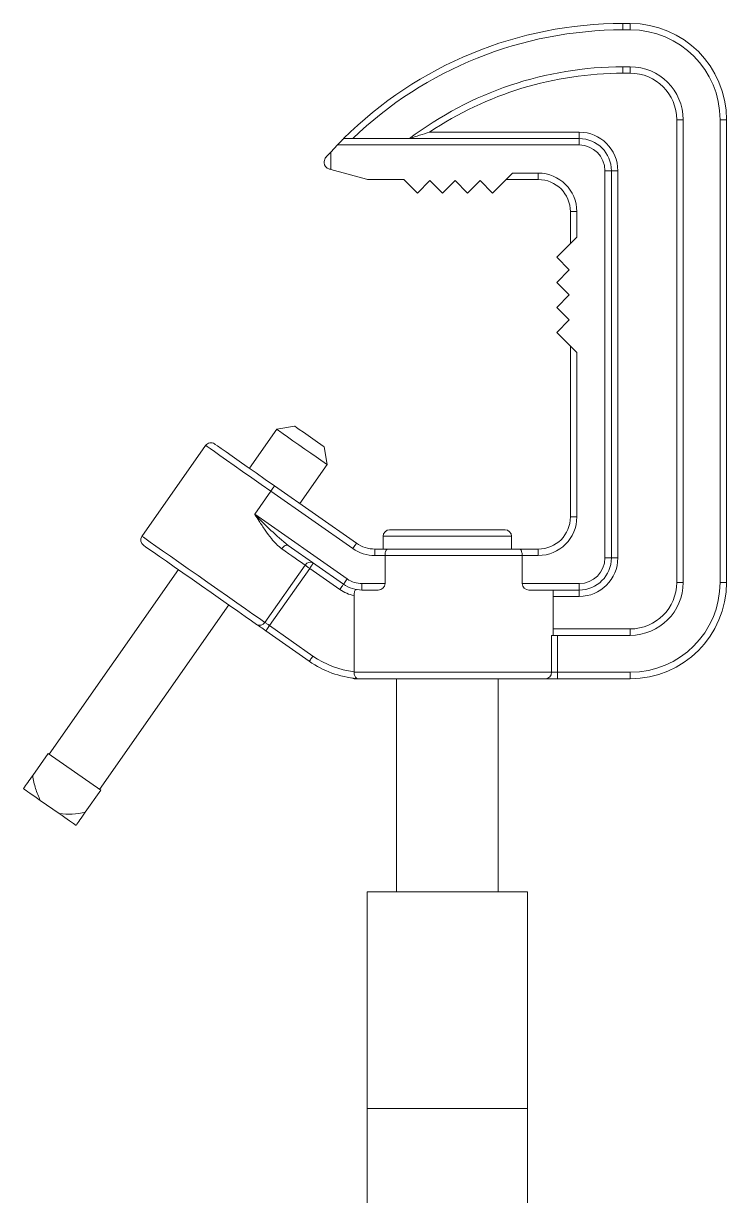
# Model space of a CAD drawing. Extents: x 9.3 to 87, y 1.1 to 68.8.
# Drawn here: x 57.79 to 63.27, y 32.44 to 41.58 of the extents above; entities that cross this region are included whole.
import ezdxf

# ---------------------------------------------------------------- set-up
doc = ezdxf.new("R2010")
doc.units = 0
doc.header["$MEASUREMENT"] = 0
doc.linetypes.add('SLD-Solid', pattern=[0])
doc.layers.add('OBJECT', color=7, linetype='CONTINUOUS')

msp = doc.modelspace()

# ---------------------------------------------------------------- linework, layer by layer
at = {"layer": 'OBJECT', "linetype": 'SLD-Solid', "lineweight": 15}
for p, q in [((62.4585, 41.5758), (62.5151, 41.5758)), ((62.4585, 41.5758), (62.4585, 41.5258)), ((62.5151, 41.5758), (62.5151, 41.5258)), ((62.5151, 41.5258), (62.4585, 41.5258)), ((62.4585, 41.2378), (62.5151, 41.2378)), ((62.4585, 41.1878), (62.4585, 41.2378)), ((62.5151, 41.1878), (62.4585, 41.1878)), ((62.5151, 41.1878), (62.5151, 41.2378)), ((62.8771, 40.8258), (62.9271, 40.8258)), ((62.8771, 37.2208), (62.8771, 40.8258)), ((62.9271, 40.8258), (62.9271, 37.2208)), ((63.2151, 37.2208), (63.2151, 40.8258)), ((63.2651, 40.8258), (63.2151, 40.8258)), ((63.2651, 40.8258), (63.2651, 37.2208)), ((60.9521, 40.7288), (62.1181, 40.7288)), ((62.1181, 40.7288), (62.1181, 40.6788)), ((60.2818, 40.6788), (62.1181, 40.6788)), ((62.1181, 40.6288), (62.1181, 40.6788)), ((60.1821, 40.5726), (60.2349, 40.6288)), ((60.1821, 40.5726), (60.1821, 40.439)), ((62.1181, 40.6288), (60.2349, 40.6288)), ((60.1321, 40.4908), (60.1321, 40.4995)), ((60.4617, 40.3616), (60.1821, 40.439)), ((61.4431, 40.2538), (61.5991, 40.4098)), ((61.5991, 40.4098), (61.7991, 40.4098)), ((61.7991, 40.3598), (61.7991, 40.4098)), ((62.3181, 37.4118), (62.3181, 40.4288)), ((62.3181, 40.4288), (62.3681, 40.4288)), ((62.3681, 40.4288), (62.3681, 37.4118)), ((62.4181, 40.4288), (62.3681, 40.4288)), ((62.4181, 40.4288), (62.4181, 37.4118)), ((60.7521, 40.3598), (60.475, 40.3598)), ((60.7521, 40.3598), (60.8581, 40.2538)), ((60.8581, 40.2538), (60.9556, 40.3513)), ((60.9556, 40.3513), (61.0531, 40.2538)), ((61.0531, 40.2538), (61.1506, 40.3513)), ((61.1506, 40.3513), (61.2481, 40.2538)), ((61.2481, 40.2538), (61.3456, 40.3513)), ((61.3456, 40.3513), (61.4431, 40.2538)), ((61.7991, 40.3598), (61.5491, 40.3598)), ((62.0491, 39.8598), (62.0491, 40.1098)), ((62.0491, 40.1098), (62.0991, 40.1098)), ((62.0991, 40.1098), (62.0991, 39.9098)), ((62.0991, 39.9098), (61.9431, 39.7538)), ((61.9431, 39.7538), (62.0406, 39.6563)), ((62.0406, 39.6563), (61.9431, 39.5588)), ((61.9431, 39.5588), (62.0406, 39.4613)), ((62.0406, 39.4613), (61.9431, 39.3638)), ((61.9431, 39.3638), (62.0406, 39.2663)), ((62.0406, 39.2663), (61.9431, 39.1688)), ((61.9431, 39.1688), (62.0991, 39.0128)), ((62.0491, 37.7308), (62.0491, 39.0628)), ((62.0991, 39.0128), (62.0991, 37.7308)), ((59.7616, 38.4141), (59.5488, 38.1102)), ((59.9008, 38.4387), (59.7616, 38.4141)), ((59.208, 38.2878), (58.7124, 37.5801)), ((60.1548, 38.1388), (60.1302, 38.2781)), ((59.942, 37.8349), (60.1548, 38.1388)), ((59.7167, 37.9316), (59.5911, 37.7522)), ((60.3545, 37.485), (59.7167, 37.9316)), ((59.7454, 37.9726), (60.3832, 37.526)), ((59.5911, 37.7522), (60.3113, 37.248)), ((62.0991, 37.7308), (62.0491, 37.7308)), ((60.6407, 37.6308), (61.5406, 37.6308)), ((60.5906, 37.5808), (60.5906, 37.4808)), ((61.5906, 37.5808), (60.5906, 37.5808)), ((61.5906, 37.4808), (61.5906, 37.5808)), ((60.2826, 37.207), (59.8511, 37.5091)), ((60.5266, 37.4808), (60.6241, 37.4808)), ((60.5266, 37.4308), (60.5266, 37.4808)), ((60.6241, 37.4808), (61.6542, 37.4808)), ((61.6542, 37.4808), (61.7991, 37.4808)), ((61.7991, 37.4308), (61.7991, 37.4808)), ((59.6699, 36.9097), (59.9825, 37.3561)), ((60.6052, 37.4308), (60.5266, 37.4308)), ((60.6052, 37.2118), (60.6052, 37.4308)), ((61.6731, 37.4308), (60.6052, 37.4308)), ((61.6731, 37.4308), (61.6731, 37.2118)), ((61.7991, 37.4308), (61.6731, 37.4308)), ((62.3181, 37.4118), (62.3681, 37.4118)), ((62.4181, 37.4118), (62.3681, 37.4118)), ((58.9958, 37.3206), (57.9898, 35.8838)), ((60.0186, 37.3308), (59.706, 36.8844)), ((60.2539, 37.166), (60.0186, 37.3308)), ((60.426, 37.2118), (60.6052, 37.2118)), ((60.426, 37.1618), (60.426, 37.2118)), ((61.6731, 37.2118), (62.1181, 37.2118)), ((62.1181, 37.2118), (62.1181, 37.1618)), ((62.8771, 37.2208), (62.9271, 37.2208)), ((63.2651, 37.2208), (63.2151, 37.2208)), ((60.3645, 37.1181), (60.3645, 36.5255)), ((60.552, 37.1618), (60.426, 37.1618)), ((62.1181, 37.1618), (61.7263, 37.1618)), ((61.9137, 36.8088), (61.9137, 37.1618)), ((62.1181, 37.1118), (61.9137, 37.1118)), ((62.1181, 37.1118), (62.1181, 37.1618)), ((58.383, 35.6085), (59.389, 37.0453)), ((60.0158, 36.6064), (59.6773, 36.8434)), ((59.706, 36.8844), (60.0444, 36.6474)), ((61.9021, 36.8088), (61.9487, 36.8088)), ((61.9021, 36.5208), (61.9021, 36.8088)), ((61.9137, 36.8588), (62.5151, 36.8588)), ((62.5151, 36.8088), (61.9487, 36.8088)), ((61.9487, 36.8088), (61.9487, 36.5208)), ((62.5151, 36.8588), (62.5151, 36.8088)), ((60.3645, 36.5208), (61.9021, 36.5208)), ((61.8555, 36.4708), (60.3701, 36.4708)), ((60.6956, 36.4708), (60.6956, 34.8108)), ((61.4856, 34.8108), (61.4856, 36.4708)), ((61.8555, 36.4708), (61.9487, 36.4708)), ((61.9487, 36.5208), (61.9021, 36.5208)), ((61.9487, 36.4708), (61.9487, 36.5208)), ((61.9487, 36.5208), (62.5151, 36.5208)), ((62.5151, 36.4708), (61.9487, 36.4708)), ((62.5151, 36.4708), (62.5151, 36.5208)), ((57.8614, 35.7178), (57.9816, 35.8895)), ((58.3912, 35.6027), (57.9816, 35.8895)), ((58.068, 35.4201), (57.9205, 35.5234)), ((58.271, 35.4311), (58.3912, 35.6027)), ((61.7156, 34.8108), (60.4656, 34.8108)), ((60.4656, 34.8108), (60.4656, 33.1238)), ((61.7156, 34.8108), (61.7156, 33.1238)), ((60.4656, 33.1238), (60.4656, 29.0566)), ((61.7156, 33.1238), (60.4656, 33.1238)), ((61.7156, 33.1238), (61.7156, 29.0566))]:
    msp.add_line(p, q, dxfattribs=at)
at = {"layer": 'OBJECT', "linetype": 'SLD-Solid', "lineweight": 15, "flags": 128}
for points in [[(60.2349, 40.6288), (60.2441, 40.6385), (60.2529, 40.6479), (60.261, 40.6566), (60.2681, 40.6641), (60.2739, 40.6704), (60.2782, 40.675), (60.2809, 40.6778), (60.2818, 40.6788)], [(60.1457, 40.5337), (60.1534, 40.5419), (60.1623, 40.5514), (60.172, 40.5618), (60.1821, 40.5726)], [(60.1821, 40.439), (60.1777, 40.4402), (60.1732, 40.4414), (60.1688, 40.4427)], [(60.1548, 38.1388), (60.1491, 38.1428), (60.1322, 38.1546), (60.1053, 38.1734), (60.0698, 38.1983), (60.0279, 38.2277), (59.9819, 38.2599), (59.9345, 38.2931), (59.8885, 38.3253), (59.8465, 38.3547), (59.811, 38.3795), (59.7841, 38.3984), (59.7673, 38.4101), (59.7616, 38.4141)], [(59.9008, 38.4387), (59.9024, 38.4376), (59.9147, 38.429), (59.9379, 38.4128), (59.9695, 38.3907), (60.0061, 38.365), (60.0437, 38.3387), (60.0782, 38.3145), (60.106, 38.295), (60.124, 38.2824), (60.1302, 38.2781), (60.1302, 38.2781)], [(59.7167, 37.9316), (59.6409, 37.9847), (59.5668, 38.0366), (59.496, 38.0862), (59.4301, 38.1323), (59.3707, 38.1739), (59.319, 38.2101), (59.2761, 38.2401), (59.2432, 38.2632), (59.2208, 38.2789), (59.2094, 38.2868), (59.208, 38.2878)], [(59.2776, 38.3001), (59.2834, 38.2961), (59.3005, 38.2841), (59.3286, 38.2644), (59.367, 38.2375), (59.4146, 38.2042), (59.4704, 38.1651), (59.533, 38.1213), (59.6008, 38.0738), (59.6722, 38.0238), (59.7454, 37.9726)], [(59.7167, 37.9316), (59.7223, 37.9396), (59.7277, 37.9473), (59.7326, 37.9544), (59.737, 37.9606), (59.7405, 37.9657), (59.7432, 37.9695), (59.7448, 37.9718), (59.7454, 37.9726)], [(58.7124, 37.5801), (58.7131, 37.5796), (58.7231, 37.5726), (58.7447, 37.5574), (58.7775, 37.5345), (58.8205, 37.5044), (58.8729, 37.4677), (58.9335, 37.4253), (59.0007, 37.3782), (59.0731, 37.3275), (59.1489, 37.2744), (59.2264, 37.2202), (59.3038, 37.166), (59.3793, 37.1131), (59.451, 37.0629), (59.5175, 37.0164), (59.577, 36.9747), (59.6282, 36.9389), (59.6699, 36.9097)], [(59.6051, 36.894), (59.565, 36.9221), (59.5155, 36.9567), (59.4579, 36.997), (59.3936, 37.0421), (59.3242, 37.0906), (59.2515, 37.1415), (59.1773, 37.1935), (59.1035, 37.2452), (59.0319, 37.2953), (58.9644, 37.3426), (58.9026, 37.3858), (58.8482, 37.424), (58.8024, 37.456), (58.7665, 37.4812), (58.7412, 37.4988), (58.7274, 37.5085), (58.7247, 37.5104)], [(59.8009, 37.4832), (59.8069, 37.4909), (59.8135, 37.4978), (59.8205, 37.5034), (59.8275, 37.5078), (59.8343, 37.5106), (59.8407, 37.5118), (59.8463, 37.5113), (59.8511, 37.5091)], [(59.9825, 37.3561), (59.9657, 37.3678), (59.9471, 37.3809), (59.9266, 37.3952), (59.9045, 37.4107), (59.8808, 37.4273), (59.8555, 37.445), (59.8288, 37.4637), (59.8009, 37.4832)], [(60.3545, 37.485), (60.3601, 37.493), (60.3655, 37.5007), (60.3704, 37.5078), (60.3748, 37.514), (60.3783, 37.5191), (60.381, 37.5229), (60.3826, 37.5252), (60.3832, 37.526)], [(60.0186, 37.3308), (60.0131, 37.3347), (60.0077, 37.3384), (60.0025, 37.3421), (59.9975, 37.3455), (59.993, 37.3487), (59.9889, 37.3516), (59.9854, 37.354), (59.9825, 37.3561)], [(60.0186, 37.3308), (60.0242, 37.3388), (60.0296, 37.3465), (60.0345, 37.3535), (60.0389, 37.3598), (60.0424, 37.3648), (60.0451, 37.3686), (60.0467, 37.371), (60.0473, 37.3717)], [(60.2539, 37.166), (60.2595, 37.174), (60.2649, 37.1817), (60.2698, 37.1888), (60.2742, 37.195), (60.2777, 37.2001), (60.2804, 37.2039), (60.282, 37.2062), (60.2826, 37.207)], [(60.2826, 37.207), (60.2831, 37.2078), (60.2848, 37.2101), (60.2874, 37.2139), (60.291, 37.219), (60.2953, 37.2252), (60.3003, 37.2323), (60.3057, 37.24), (60.3113, 37.248)], [(59.6773, 36.8434), (59.6663, 36.8511), (59.6555, 36.8587), (59.645, 36.866), (59.6352, 36.8729), (59.6261, 36.8792), (59.618, 36.885), (59.6109, 36.8899), (59.6051, 36.894)], [(59.6699, 36.9097), (59.6728, 36.9076), (59.6763, 36.9051), (59.6804, 36.9023), (59.6849, 36.8991), (59.6899, 36.8957), (59.6951, 36.892), (59.7005, 36.8882), (59.706, 36.8844)], [(59.6773, 36.8434), (59.6779, 36.8442), (59.6795, 36.8465), (59.6822, 36.8503), (59.6857, 36.8554), (59.6901, 36.8616), (59.695, 36.8687), (59.7004, 36.8764), (59.706, 36.8844)], [(60.0158, 36.6064), (60.0163, 36.6072), (60.0179, 36.6095), (60.0206, 36.6133), (60.0242, 36.6184), (60.0285, 36.6246), (60.0335, 36.6317), (60.0388, 36.6394), (60.0444, 36.6474)], [(57.7895, 35.6151), (57.7988, 35.6086), (57.8105, 35.6004), (57.8244, 35.5906), (57.8403, 35.5795), (57.8581, 35.567), (57.8776, 35.5534), (57.8985, 35.5388), (57.9205, 35.5234)], [(58.068, 35.4201), (58.09, 35.4046), (58.1109, 35.39), (58.1303, 35.3764), (58.1482, 35.3639), (58.1641, 35.3528), (58.178, 35.343), (58.1897, 35.3348), (58.199, 35.3283)]]:
    msp.add_lwpolyline(points, dxfattribs=at)
at = {"layer": 'OBJECT', "linetype": 'SLD-Solid', "lineweight": 15}
for centre, radius, start, end in [((62.4585, 38.4863), 3.0895, 90, 134.79277), ((62.5151, 40.8258), 0.75, 0, 90), ((62.4585, 38.4863), 3.0395, 90, 133.8353), ((62.5151, 40.8258), 0.7, 0, 90), ((62.4585, 38.4863), 2.7515, 90, 127.17094), ((62.4585, 38.4863), 2.7015, 90, 123.89171), ((62.5151, 40.8258), 0.412, 0, 90), ((62.5151, 40.8258), 0.362, 0, 90), ((62.5906, 35.3476), 5.6251, 106.93496, 108.60378), ((62.1181, 40.4288), 0.3, 0, 90), ((62.1181, 40.4288), 0.25, 0, 90), ((62.1181, 40.4288), 0.2, 0, 90), ((60.1821, 40.4995), 0.05, 136.82174, 179.99974), ((60.1821, 40.4908), 0.05, 179.99844, 254.52944), ((60.475, 40.4098), 0.05, 254.52803, 270), ((61.7991, 40.1098), 0.3, 0, 90), ((61.7991, 40.1098), 0.25, 0, 90), ((59.249, 38.2591), 0.05, 55, 145), ((61.6403, 39.6834), 2.8157, 223.30106, 230.54887), ((61.7991, 37.7308), 0.25, 270, 0), ((61.7991, 37.7308), 0.3, 270, 0), ((60.6406, 37.5808), 0.05, 90, 180), ((61.5406, 37.5808), 0.05, 0, 90), ((58.7534, 37.5514), 0.05, 145, 235), ((60.5266, 37.7308), 0.3, 235, 270), ((60.5266, 37.7308), 0.25, 235, 270), ((60.0228, 37.3313), 0.0473, 58.80705, 148.35738), ((62.1181, 37.4118), 0.25, 270, 0), ((62.1181, 37.4118), 0.2, 270, 0), ((62.1181, 37.4118), 0.3, 270, 0), ((60.426, 37.4118), 0.3, 235, 258.18521), ((60.426, 37.4118), 0.25, 235, 270), ((60.426, 37.4118), 0.2, 235, 270), ((60.5524, 37.2147), 0.0529, 269.61033, 356.87793), ((61.7254, 37.2141), 0.0523, 182.51489, 270.99684), ((62.5151, 37.2208), 0.412, 270, 0), ((62.5151, 37.2208), 0.75, 270, 0), ((62.5151, 37.2208), 0.7, 270, 0), ((62.5151, 37.2208), 0.362, 270, 0), ((59.6296, 36.9345), 0.0473, 238.80662, 328.35782), ((60.4459, 37.2208), 0.7, 235, 263.32212), ((60.4459, 37.2208), 0.75, 235, 265.32984), ((60.3701, 36.5208), 0.05, 241.41811, 270), ((61.8537, 36.5191), 0.0484, 272.10219, 1.95812), ((58.1382, 36.0031), 0.5873, 263.13745, 283.06999)]:
    msp.add_arc(centre, radius, start, end, dxfattribs=at)
for points, knots in [([(59.8009, 37.4832), (59.7867, 37.4946), (59.7582, 37.5175), (59.7157, 37.5675), (59.6712, 37.6279), (59.6291, 37.6923), (59.6026, 37.7341), (59.5913, 37.7519), (59.5911, 37.7522)], [0, 0, 0, 0, 0.175046, 0.350567, 0.58693, 0.823547, 0.99725, 1, 1, 1, 1]), ([(60.6052, 37.4308), (60.6054, 37.4361), (60.6057, 37.4469), (60.6086, 37.4612), (60.613, 37.4726), (60.6183, 37.4793), (60.6222, 37.4808), (60.624, 37.4808), (60.6241, 37.4808)], [0, 0, 0, 0, 0.197777, 0.395366, 0.598085, 0.812874, 0.995764, 1, 1, 1, 1]), ([(61.6731, 37.4308), (61.6729, 37.4361), (61.6726, 37.4469), (61.6696, 37.4612), (61.6653, 37.4726), (61.66, 37.4793), (61.6561, 37.4808), (61.6543, 37.4808), (61.6542, 37.4808)], [0, 0, 0, 0, 0.197777, 0.395366, 0.598085, 0.812874, 0.995765, 1, 1, 1, 1]), ([(60.3836, 37.1654), (60.3812, 37.1653), (60.3766, 37.165), (60.3708, 37.157), (60.3668, 37.1446), (60.3648, 37.131), (60.3646, 37.122), (60.3645, 37.1181)], [0, 0, 0, 0, 0.227851, 0.456639, 0.663303, 0.855979, 1, 1, 1, 1]), ([(60.3645, 36.5208), (60.3646, 36.5158), (60.3649, 36.5057), (60.3693, 36.4925), (60.3759, 36.4814), (60.3828, 36.4757), (60.3858, 36.4737), (60.3859, 36.4732), (60.3852, 36.4733), (60.3849, 36.4733)], [0, 0, 0, 0, 0.192196, 0.383635, 0.593595, 0.841856, 0.910654, 0.965666, 1, 1, 1, 1]), ([(57.7895, 35.6151), (57.8, 35.6301), (57.8204, 35.6593), (57.848, 35.6987), (57.8614, 35.7178)], [0, 0, 0, 0, 0.515407, 1, 1, 1, 1]), ([(57.8614, 35.7178), (57.8676, 35.6829), (57.8796, 35.6157), (57.9072, 35.5533), (57.9205, 35.5234)], [0, 0, 0, 0, 0.519493, 1, 1, 1, 1]), ([(58.271, 35.4311), (58.2561, 35.4098), (58.2285, 35.3704), (58.2083, 35.3416), (58.199, 35.3283)], [0, 0, 0, 0, 0.538104, 1, 1, 1, 1])]:
    msp.add_open_spline(points, degree=3, knots=knots, dxfattribs=at)
msp.add_open_spline([(60.3645, 36.5255), (60.3645, 36.5208)], degree=1, dxfattribs=at)

doc.saveas('drawing.dxf')
